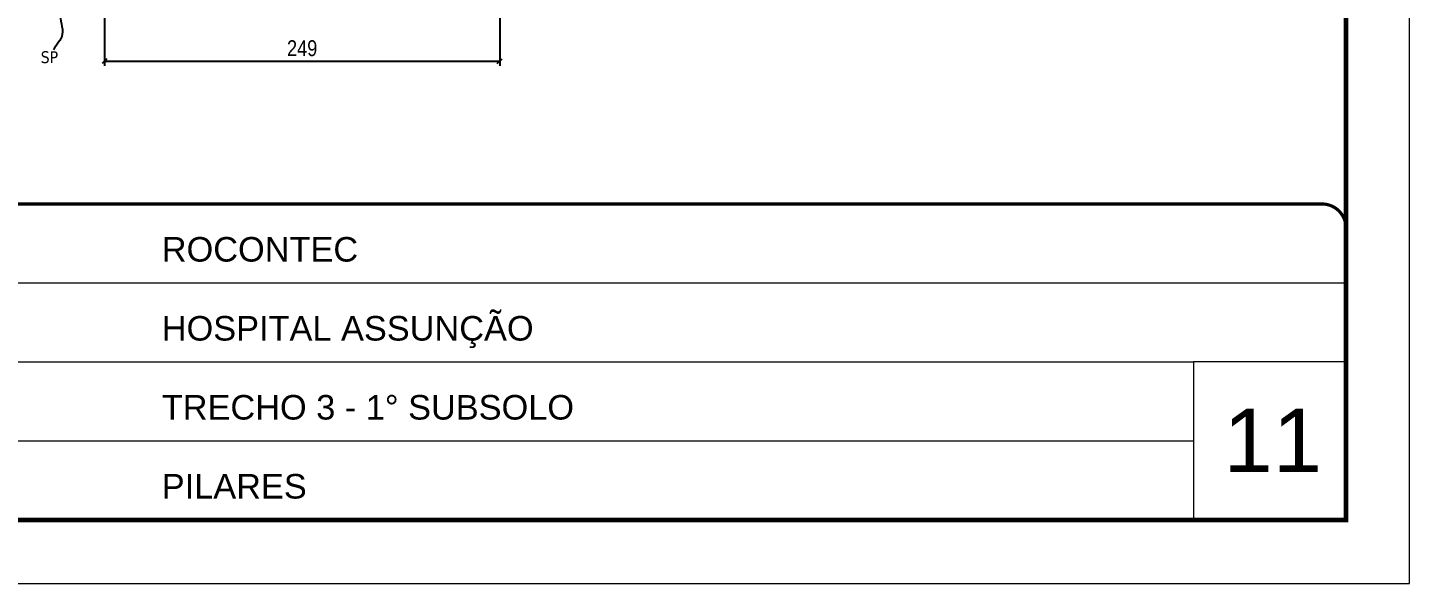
# Model space of a CAD drawing. Extents: x 2102 to 8383, y -13264 to 2718.
# Drawn here: x 5900 to 6771, y -630 to -279 of the extents above; entities that cross this region are included whole.
import ezdxf

# ---------------------------------------------------------------- set-up
doc = ezdxf.new("R2010")
doc.units = 0
doc.linetypes.add('CONTINUO', pattern=[0])
doc.linetypes.add('DASHED', pattern=[0.75, 0.5, -0.25])
for name, color, linetype, lineweight in [('CARIMBO', 255, 'Continuous', 9), ('Folhas', 255, 'Continuous', 9), ('SARRAFO DE PRESSAO', 251, 'DASHED', 9)]:
    doc.layers.add(name, color=color, linetype=linetype, lineweight=lineweight)
doc.layers.add('COTA', color=241, linetype='Continuous')
doc.layers.add('texto', color=7, linetype='Continuous')
doc.styles.add('ARIAL', font='arial.ttf')
doc.styles.add('COTA TECNICA', font='techl___.ttf', dxfattribs={"height": 10})
doc.styles.get("Standard").update_dxf_attribs({"font": 'arial.ttf'})
doc.dimstyles.new('PAINEL', dxfattribs={"dimtxt": 10, "dimasz": 3, "dimexe": 3, "dimexo": 3, "dimgap": 3, "dimtad": 1, "dimdec": 1, "dimzin": 12, "dimdsep": 46, "dimtxsty": 'COTA TECNICA', "dimblk1": 'OBLIQUE', "dimblk2": 'OBLIQUE', "dimsah": 1, "dimcen": 0.9, "dimclrd": 4, "dimclre": 4, "dimclrt": 240, "dimadec": 1, "dimazin": 3, "dimtfac": 1, "dimtdec": 1, "dimtmove": 0, "dimatfit": 3, "dimfxl": 1, "dimtolj": 1, "dimtzin": 12, "dimarcsym": 0})
doc.dimstyles.get("Standard").update_dxf_attribs({"dimtxt": 0.18, "dimasz": 0.18, "dimexe": 0.18, "dimexo": 0.0625, "dimgap": 0.09, "dimtad": 0, "dimtih": 1, "dimtoh": 1, "dimdec": 4, "dimzin": 0, "dimdsep": 46, "dimtxsty": 'Standard', "dimcen": 0.09, "dimadec": 0, "dimazin": 0, "dimtfac": 1, "dimtdec": 4, "dimtofl": 0, "dimtmove": 0, "dimatfit": 3, "dimfxl": 1, "dimtolj": 1, "dimtzin": 0, "dimarcsym": 0})

# ---------------------------------------------------------------- blocks, each defined once
blk = doc.blocks.new('9999999999')
at = {"color": 30, "linetype": 'CONTINUO'}
for p, q in [((98564.56, 34379.64), (99583.98, 34379.64)), ((98564.56, 34329.83), (99487.98, 34329.83)), ((99583.98, 34329.83), (99487.98, 34329.83)), ((99487.98, 34329.83), (99487.98, 34230.21)), ((98564.56, 34280.02), (99487.98, 34280.02))]:
    blk.add_line(p, q, dxfattribs=at)
at = {"color": 30, "linetype": 'CONTINUO', "const_width": 2}
blk.add_lwpolyline([(99583.98, 34230.21), (99583.98, 34414.45, 0.414214), (99568.98, 34429.45), (98228.98, 34429.45, 0.414214), (98213.98, 34414.45), (98213.98, 34245.21, 0.414214), (98228.98, 34230.21), (99583.98, 34230.21)], format="xyb", dxfattribs=at)
at = {"layer": 'Folhas'}
blk.add_lwpolyline([(98138.98, 34190.21), (99623.98, 34190.21), (99623.98, 35240.21), (98138.98, 35240.21)], close=True, dxfattribs=at)
at = {"layer": 'Folhas', "color": 30, "const_width": 3}
blk.add_lwpolyline([(98213.98, 34230.21), (99583.98, 34230.21), (99583.98, 35200.21), (98213.98, 35200.21)], close=True, dxfattribs=at)
at = {"color": 7, "linetype": 'Continuous', "ltscale": 5, "style": 'ARIAL'}
for s, height, p in [('ROCONTEC', 15.483, (98837.68, 34393.13)), ('HOSPITAL ASSUNÇÃO', 15.4829, (98837.68, 34343.32)), ('TRECHO 3 - 1° SUBSOLO', 15.4829, (98837.68, 34293.51)), ('PILARES', 15.483, (98837.68, 34243.7))]:
    blk.add_text(s, height=height, dxfattribs=at).set_placement(p)
blk = doc.blocks.new('_Oblique')
at = {"color": 0, "linetype": 'ByBlock', "lineweight": -2}
blk.add_line((-0.5, -0.5), (0.5, 0.5), dxfattribs=at)
blk = doc.blocks.new('*D520')
at = {"layer": 'COTA', "color": 4, "lineweight": -2, "transparency": 16777216}
for p, q in [((5948.46, -239.26), (5948.46, -303.22)), ((6197.46, -239.26), (6197.46, -303.22)), ((5948.46, -300.22), (6197.46, -300.22))]:
    blk.add_line(p, q, dxfattribs=at)
at = {"layer": 'Defpoints', "color": 0, "transparency": 16777216}
for p in [(5948.46, -236.26), (6197.46, -236.26), (6197.46, -300.22)]:
    blk.add_point(p, dxfattribs=at)
at = {"layer": 'COTA', "color": 4, "lineweight": -2, "transparency": 16777216, "xscale": 3, "yscale": 3, "zscale": 3, "rotation": 180}
blk.add_blockref('_Oblique', (5948.46, -300.22), dxfattribs=at)
at = {"layer": 'COTA', "color": 4, "lineweight": -2, "transparency": 16777216, "xscale": 3, "yscale": 3, "zscale": 3}
blk.add_blockref('_Oblique', (6197.46, -300.22), dxfattribs=at)
at = {"layer": 'COTA', "color": 240, "transparency": 16777216, "insert": (6072.96, -292.12), "char_height": 10, "attachment_point": 5, "style": 'COTA TECNICA'}
blk.add_mtext('\\A1;249', dxfattribs=at)

msp = doc.modelspace()

# ---------------------------------------------------------------- block references
at = {"layer": 'SARRAFO DE PRESSAO', "color": 6, "linetype": 'ByBlock'}
msp.add_blockref('9999999999', (-92853.19, -34819.75), dxfattribs=at)

# ---------------------------------------------------------------- texts
at = {"layer": 'CARIMBO', "style": 'ARIAL'}
msp.add_text('11', height=40, dxfattribs=at).set_placement((6653.64, -559.4))
at = {"layer": 'texto', "color": 0, "insert": (5913.68, -297.76), "char_height": 7.5, "attachment_point": 5}
msp.add_mtext('{\\fTahoma|b0|i0|c0|p34;\\C4;SP}', dxfattribs=at)

# ---------------------------------------------------------------- dimensions: what is measured, and where the dimension line sits
at = {"layer": 'COTA'}
dim = msp.add_linear_dim(base=(6197.46, -300.22), p1=(5948.46, -236.26), p2=(6197.46, -236.26), dimstyle='PAINEL', override={"dimarcsym": 2}, dxfattribs=at)
dim.commit()
dim.dimension.update_dxf_attribs({"geometry": '*D520', "text_midpoint": (6072.96, -292.12)})

# ---------------------------------------------------------------- leaders
at = {"layer": 'COTA', "path_type": 1}
msp.add_leader([(5936.63, -258.45), (5920.85, -270.28), (5921.77, -283.29), (5916.22, -293.07)], dimstyle='Standard', override={"dimasz": 8}, dxfattribs=at)

doc.saveas('drawing.dxf')
